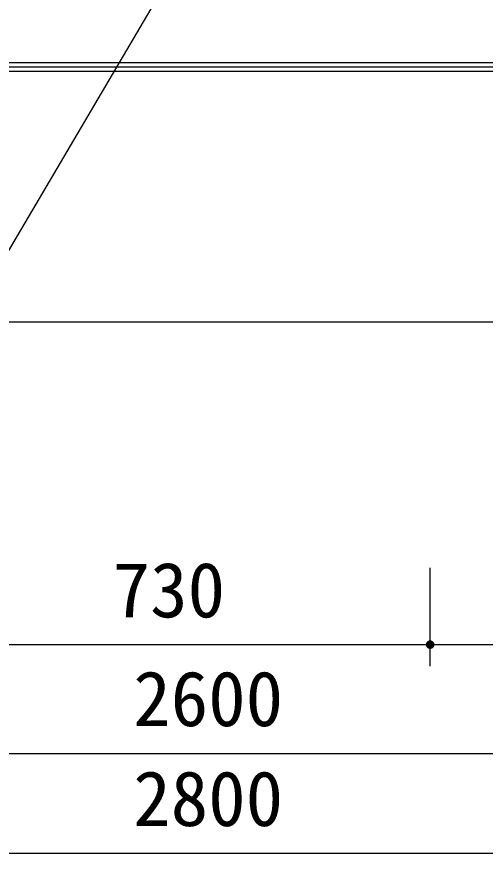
# Model space of a CAD drawing. Units: millimetres, scale not verified. Extents: x -8910 to 8910, y -6308 to 6308.
# Drawn here: x -4942 to -4287, y -1152 to 17 of the extents above; entities that cross this region are included whole.
import ezdxf
from ezdxf.enums import TextEntityAlignment as Align

# ---------------------------------------------------------------- set-up
doc = ezdxf.new("R2010")
doc.units = ezdxf.units.MM
doc.header["$LTSCALE"] = 30
for name, color, linetype, lineweight in [('0-0_機器', 2, 'Continuous', 25), ('0-1_製作', 5, 'Continuous', 25), ('0-2_空気管', 3, 'Continuous', 25), ('0-D_文字', 7, 'Continuous', 25)]:
    doc.layers.add(name, color=color, linetype=linetype, lineweight=lineweight)
doc.styles.add('ＭＳ ゴシック', font='')
doc.styles.get('ＭＳ ゴシック').set_extended_font_data('MS Gothic')

msp = doc.modelspace()

# ---------------------------------------------------------------- linework, layer by layer
at = {"layer": '0-0_機器'}
for p, q in [((-6073.84, -409.12), (-3273.85, -409.12)), ((-5093.85, -860.43), (-4363.85, -860.43)), ((-4363.85, -860.43), (-3913.85, -860.43)), ((-5973.85, -1012.46), (-3373.85, -1012.46)), ((-6073.85, -1152.05), (-3273.85, -1152.05))]:
    msp.add_line(p, q, dxfattribs=at)
at = {"layer": '0-1_製作', "color": 2}
msp.add_line((-4363.85, -890.43), (-4363.85, -753.08), dxfattribs=at)
at = {"layer": '0-1_製作'}
for points in [[(-4369.84, -860.05), (-4363.85, -860.43), (-4369.85, -860.43)], [(-4369.85, -860.43), (-4369.43, -862.64), (-4369.8, -861.18)], [(-4369.85, -860.43), (-4369.11, -863.32), (-4369.43, -862.64)], [(-4363.85, -860.43), (-4369.11, -863.32), (-4369.85, -860.43)], [(-4369.74, -859.31), (-4363.85, -860.43), (-4369.84, -860.05)], [(-4369.8, -861.18), (-4369.43, -862.64), (-4369.66, -861.92)], [(-4369.55, -858.58), (-4363.85, -860.43), (-4369.74, -859.31)], [(-4369.28, -857.87), (-4363.85, -860.43), (-4369.55, -858.58)], [(-4368.91, -857.21), (-4363.85, -860.43), (-4369.28, -857.87)], [(-4363.85, -860.43), (-4368.7, -863.96), (-4369.11, -863.32)], [(-4368.47, -856.6), (-4363.85, -860.43), (-4368.91, -857.21)], [(-4363.85, -860.43), (-4368.22, -864.54), (-4368.7, -863.96)], [(-4367.96, -856.06), (-4363.85, -860.43), (-4368.47, -856.6)], [(-4363.85, -860.43), (-4367.67, -865.05), (-4368.22, -864.54)], [(-4367.38, -855.58), (-4363.85, -860.43), (-4367.96, -856.06)], [(-4363.85, -860.43), (-4367.06, -865.5), (-4367.67, -865.05)], [(-4366.74, -855.17), (-4363.85, -860.43), (-4367.38, -855.58)], [(-4363.85, -860.43), (-4366.4, -865.86), (-4367.06, -865.5)], [(-4366.06, -854.85), (-4363.85, -860.43), (-4366.74, -855.17)], [(-4363.85, -860.43), (-4365.7, -866.14), (-4366.4, -865.86)], [(-4365.34, -854.62), (-4363.85, -860.43), (-4366.06, -854.85)], [(-4363.85, -860.43), (-4364.97, -866.32), (-4365.7, -866.14)], [(-4364.6, -854.48), (-4363.85, -860.43), (-4365.34, -854.62)], [(-4363.85, -860.43), (-4364.23, -866.42), (-4364.97, -866.32)], [(-4364.6, -854.48), (-4363.85, -854.43), (-4363.85, -860.43)], [(-4363.85, -860.43), (-4363.85, -866.43), (-4364.23, -866.42)], [(-4363.85, -854.43), (-4357.85, -860.43), (-4363.85, -860.43)], [(-4363.47, -854.44), (-4357.85, -860.43), (-4363.85, -854.43)], [(-4363.85, -860.43), (-4363.1, -866.38), (-4363.85, -866.43)], [(-4363.85, -860.43), (-4362.36, -866.24), (-4363.1, -866.38)], [(-4357.85, -860.43), (-4362.36, -866.24), (-4363.85, -860.43)], [(-4362.72, -854.54), (-4357.85, -860.43), (-4363.47, -854.44)], [(-4361.99, -854.72), (-4357.85, -860.43), (-4362.72, -854.54)], [(-4357.85, -860.43), (-4361.64, -866.01), (-4362.36, -866.24)], [(-4361.29, -855), (-4357.85, -860.43), (-4361.99, -854.72)], [(-4357.85, -860.43), (-4360.96, -865.69), (-4361.64, -866.01)], [(-4360.63, -855.36), (-4357.85, -860.43), (-4361.29, -855)], [(-4357.85, -860.43), (-4360.32, -865.28), (-4360.96, -865.69)], [(-4360.02, -855.81), (-4357.85, -860.43), (-4360.63, -855.36)], [(-4357.85, -860.43), (-4359.74, -864.8), (-4360.32, -865.28)], [(-4359.47, -856.32), (-4357.85, -860.43), (-4360.02, -855.81)], [(-4357.85, -860.43), (-4359.23, -864.25), (-4359.74, -864.8)], [(-4358.99, -856.9), (-4357.85, -860.43), (-4359.47, -856.32)], [(-4357.85, -860.43), (-4358.78, -863.64), (-4359.23, -864.25)], [(-4358.59, -857.54), (-4357.85, -860.43), (-4358.99, -856.9)], [(-4357.85, -860.43), (-4358.42, -862.98), (-4358.78, -863.64)], [(-4358.27, -858.22), (-4357.85, -860.43), (-4358.59, -857.54)], [(-4357.85, -860.43), (-4358.14, -862.28), (-4358.42, -862.98)], [(-4358.27, -858.22), (-4357.9, -859.68), (-4357.85, -860.43)], [(-4358.04, -858.94), (-4357.9, -859.68), (-4358.27, -858.22)], [(-4357.85, -860.43), (-4357.95, -861.55), (-4358.14, -862.28)], [(-4357.85, -860.43), (-4357.86, -860.81), (-4357.95, -861.55)]]:
    msp.add_solid(points, dxfattribs=at)
at = {"layer": '0-2_空気管'}
for p, q in [((-3835.85, -47.12), (-5604.75, -47.12)), ((-3835.85, -53.12), (-5604.75, -53.12)), ((-3835.85, -59.12), (-5604.75, -59.12))]:
    msp.add_line(p, q, dxfattribs=at)
at = {"layer": '0-D_文字', "color": 3}
msp.add_line((-4989.34, -371.15), (-4321.42, 762.07), dxfattribs=at)

# ---------------------------------------------------------------- texts
at = {"layer": '0-1_製作', "color": 4, "style": 'ＭＳ ゴシック'}
for s, p in [('730', (-4807.6, -845.43)), ('2600', (-4778.85, -997.46)), ('2800', (-4778.85, -1137.05))]:
    msp.add_text(s, height=76.98, dxfattribs=at).set_placement(p, align=Align.BOTTOM_LEFT)

doc.saveas('drawing.dxf')
